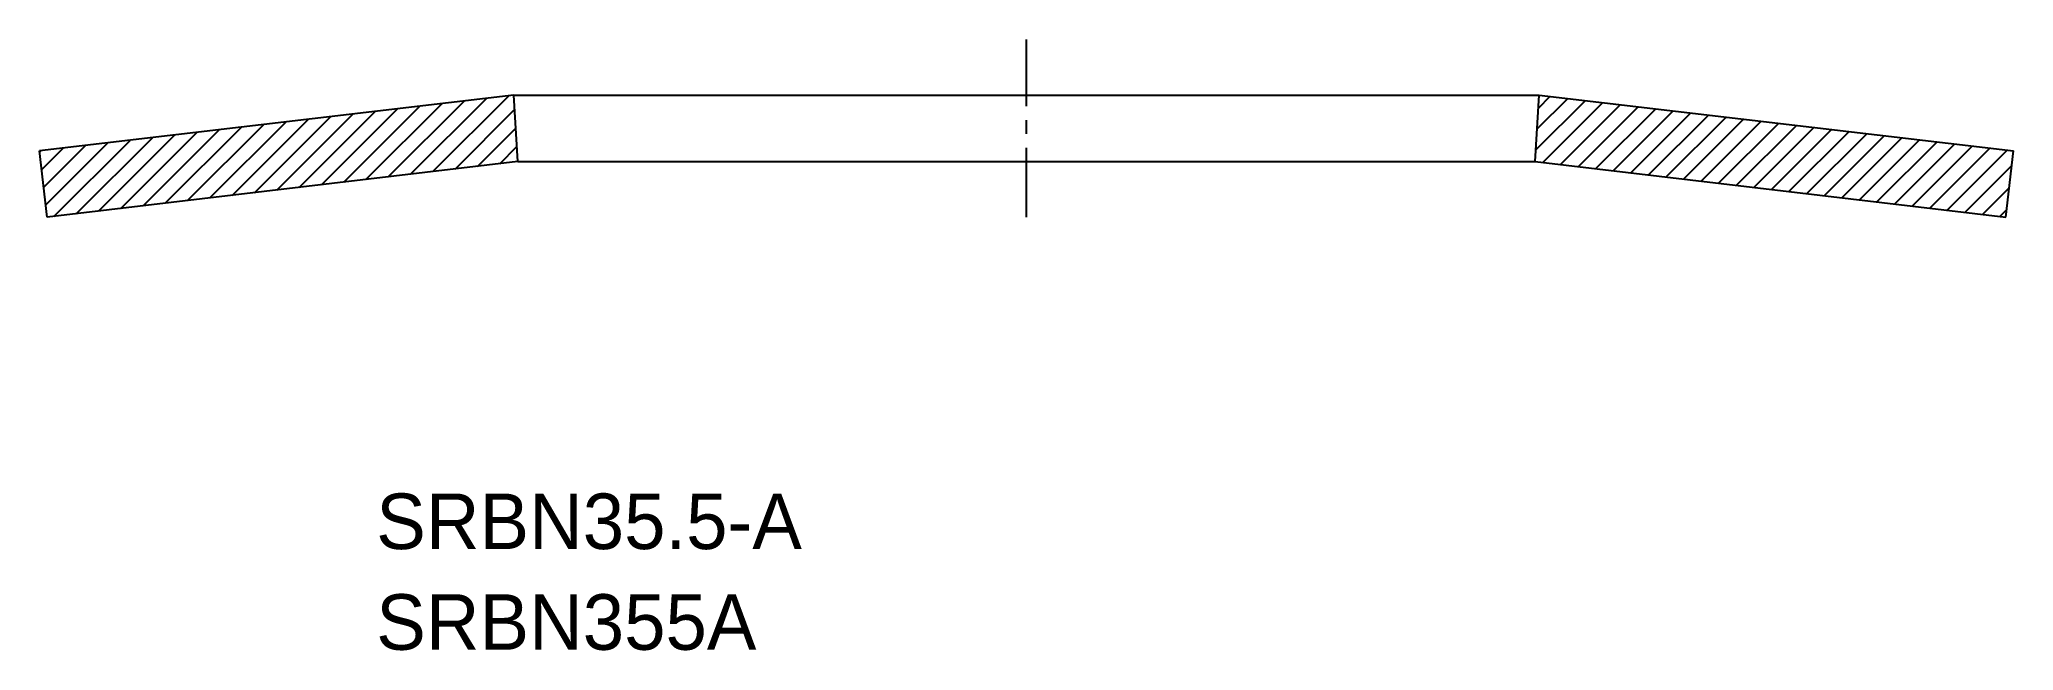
# Model space of a CAD drawing. Extents: x 122 to 157.5, y 139.9 to 150.9.
import ezdxf

# ---------------------------------------------------------------- set-up
doc = ezdxf.new("R2010")
doc.units = 0
doc.linetypes.add('CENTER', pattern=[2, 1.25, -0.25, 0.25, -0.25])
doc.layers.get('0').update_dxf_attribs({"linetype": 'CONTINUOUS'})
doc.layers.add('CENTER', color=1, linetype='CENTER')

# ---------------------------------------------------------------- blocks, each defined once
blk = doc.blocks.new('*X2')
at = {"color": 0, "linetype": 'CONTINUOUS'}
for p, q in [((128.301, 148.454), (129.672, 149.824)), ((128.702, 148.501), (130.073, 149.872)), ((129.103, 148.549), (130.474, 149.919)), ((125.495, 148.122), (126.865, 149.493)), ((125.896, 148.17), (127.266, 149.54)), ((126.297, 148.217), (127.667, 149.587)), ((126.698, 148.264), (128.068, 149.635)), ((127.099, 148.312), (128.469, 149.682)), ((127.5, 148.359), (128.87, 149.73)), ((127.901, 148.407), (129.271, 149.777)), ((129.504, 148.596), (130.575, 149.667)), ((122.287, 147.743), (123.658, 149.113)), ((122.688, 147.79), (124.059, 149.161)), ((123.089, 147.838), (124.459, 149.208)), ((123.49, 147.885), (124.86, 149.256)), ((123.891, 147.933), (125.261, 149.303)), ((124.292, 147.98), (125.662, 149.35)), ((124.693, 148.027), (126.063, 149.398)), ((125.094, 148.075), (126.464, 149.445)), ((129.905, 148.644), (130.595, 149.333)), ((122.031, 148.902), (122.054, 148.924)), ((122.069, 148.585), (122.455, 148.971)), ((122.106, 148.269), (122.856, 149.019)), ((122.144, 147.953), (123.257, 149.066)), ((130.306, 148.691), (130.614, 148.999))]:
    blk.add_line(p, q, dxfattribs=at)
blk = doc.blocks.new('*X3')
at = {"color": 0, "linetype": 'CONTINUOUS'}
for p, q in [((148.943, 148.943), (149.831, 149.831)), ((148.965, 149.318), (149.515, 149.868)), ((148.987, 149.694), (149.199, 149.906)), ((149.067, 148.713), (150.147, 149.794)), ((149.383, 148.676), (150.463, 149.756)), ((149.699, 148.638), (150.78, 149.719)), ((150.015, 148.601), (151.096, 149.682)), ((150.331, 148.564), (151.412, 149.644)), ((150.648, 148.526), (151.728, 149.607)), ((150.964, 148.489), (152.044, 149.569)), ((151.28, 148.451), (152.361, 149.532)), ((151.596, 148.414), (152.677, 149.495)), ((151.912, 148.377), (152.993, 149.457)), ((152.228, 148.339), (153.309, 149.42)), ((152.545, 148.302), (153.625, 149.383)), ((152.861, 148.265), (153.941, 149.345)), ((153.177, 148.227), (154.258, 149.308)), ((153.493, 148.19), (154.574, 149.27)), ((153.809, 148.152), (154.89, 149.233)), ((154.126, 148.115), (155.206, 149.196)), ((154.442, 148.078), (155.522, 149.158)), ((154.758, 148.04), (155.839, 149.121)), ((155.074, 148.003), (156.155, 149.084)), ((155.39, 147.966), (156.471, 149.046)), ((155.706, 147.928), (156.787, 149.009)), ((156.023, 147.891), (157.103, 148.972)), ((156.339, 147.854), (157.419, 148.934)), ((156.655, 147.816), (157.5, 148.661)), ((156.971, 147.779), (157.453, 148.26)), ((157.287, 147.741), (157.405, 147.86))]:
    blk.add_line(p, q, dxfattribs=at)

msp = doc.modelspace()

# ---------------------------------------------------------------- linework, layer by layer
at = {"color": 7, "linetype": 'CONTINUOUS'}
for p, q in [((130.559, 149.929), (122.029, 148.921)), ((130.559, 149.929), (149.001, 149.929)), ((130.63, 148.729), (130.559, 149.929)), ((148.93, 148.729), (149.001, 149.929)), ((149.001, 149.929), (157.531, 148.921)), ((122.17, 147.729), (122.029, 148.921)), ((157.39, 147.729), (157.531, 148.921)), ((130.63, 148.729), (122.17, 147.729)), ((130.63, 148.729), (148.93, 148.729)), ((148.93, 148.729), (157.39, 147.729))]:
    msp.add_line(p, q, dxfattribs=at)
at = {"layer": 'CENTER', "color": 1, "linetype": 'CENTER'}
msp.add_line((139.78, 147.729), (139.78, 150.929), dxfattribs=at)

# ---------------------------------------------------------------- block references
at = {"color": 7, "linetype": 'CONTINUOUS'}
for name in ['*X2', '*X3']:
    msp.add_blockref(name, (0, 0), dxfattribs=at)

# ---------------------------------------------------------------- texts
for s, p in [('SRBN35.5-A', (128.085, 141.755)), ('SRBN355A', (128.085, 139.942))]:
    msp.add_text(s, height=1).set_placement(p)

doc.saveas('drawing.dxf')
